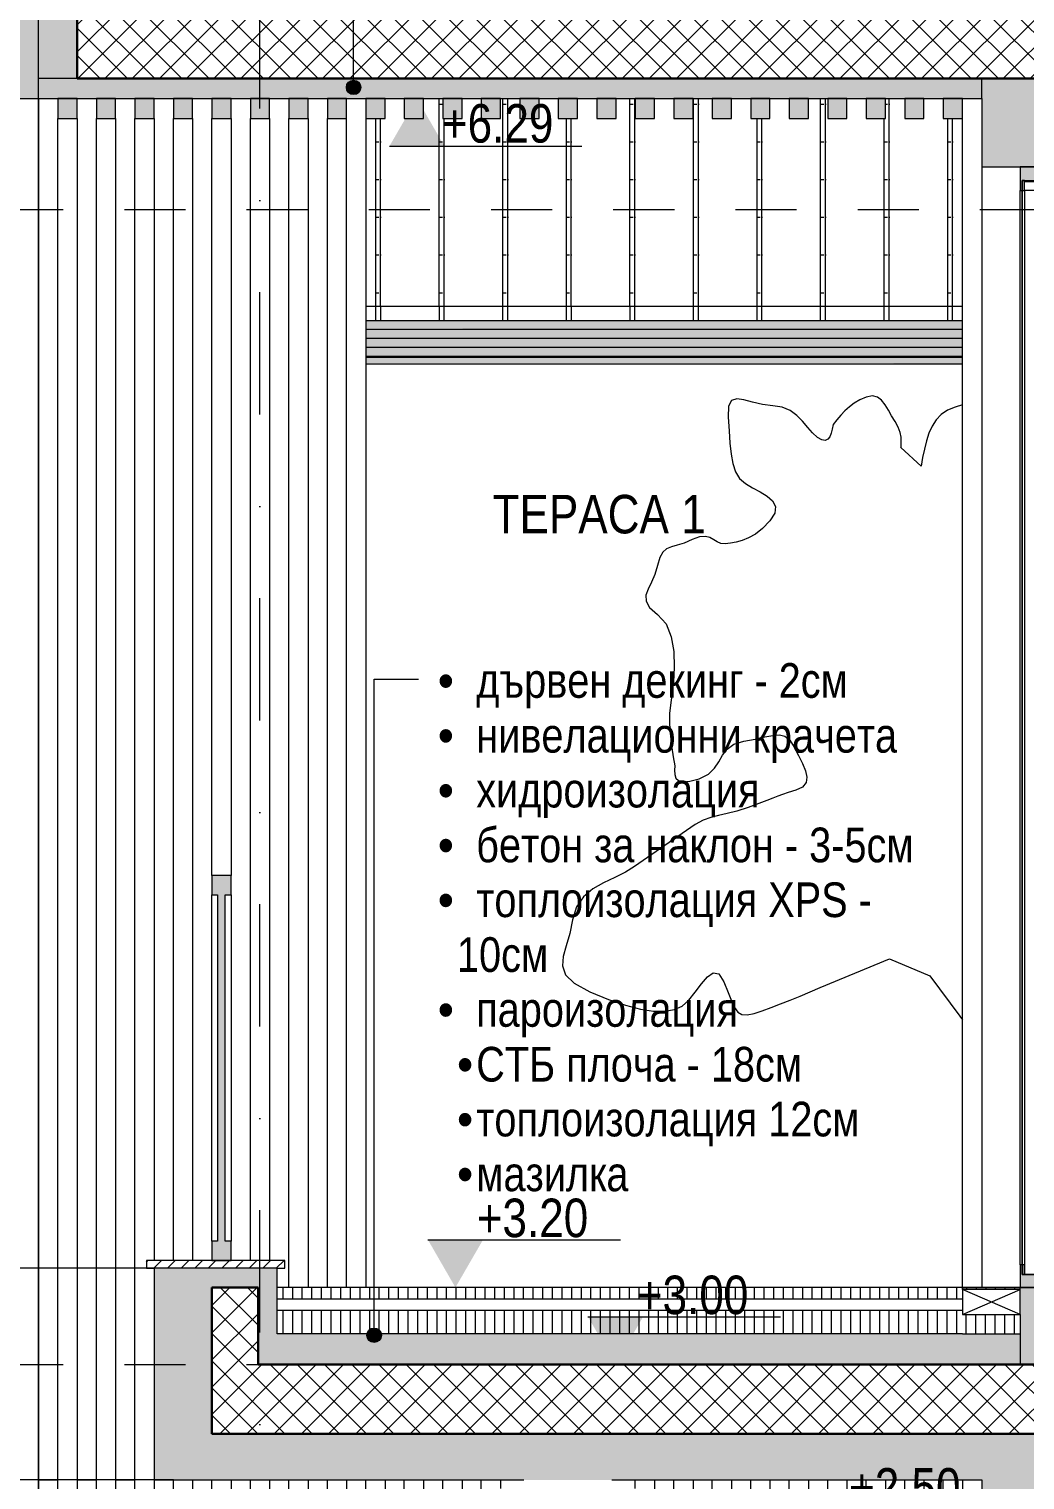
# Model space of a CAD drawing. Header units: centimetres. Extents: x 0 to 25250, y 0 to 2250.
# Drawn here: x 15599.4 to 15858.1, y 564.6 to 941.5 of the extents above; entities that cross this region are included whole.
import ezdxf

# ---------------------------------------------------------------- set-up
doc = ezdxf.new("R2010")
doc.units = ezdxf.units.CM
doc.linetypes.add('22-View-2$0$Dash', pattern=[31.75, 15.875, -15.875])
doc.linetypes.add('22-View-2$0$Dash dot', pattern=[79.375, 31.75, -23.8125, 0, -23.8125])
for name, color, linetype, lineweight in [('A-ANNO-NOTE', 7, 'Continuous', 9), ('A-AREA-IDEN', 7, 'Continuous', 9), ('A-DETL', 7, 'Continuous', 9), ('A-DETL-GENF', 7, 'Continuous', 9), ('A-DETL-MBND', 7, 'Continuous', 9), ('A-FLOR-FNSH', 7, 'Continuous', 9), ('A-FLOR-HRAL', 7, 'Continuous', 9), ('A-FLOR-LEVL', 7, 'Continuous', 9), ('A-FLOR-MCUT', 7, 'Continuous', 9), ('A-FLOR-PATT', 7, 'Continuous', 9), ('A-GLAZ', 7, 'Continuous', 5), ('A-GLAZ-CWMG', 7, 'Continuous', 9), ('A-ROOF', 7, 'Continuous', 9), ('A-ROOF-OTLN', 7, 'Continuous', 9), ('A-ROOF-PATT', 7, 'Continuous', 9), ('A-WALL', 7, 'Continuous', 9), ('A-WALL-FNSH', 7, 'Continuous', 9), ('A-WALL-PATT', 7, 'Continuous', 9), ('G-ANNO-DIMS', 7, 'Continuous', 9), ('G-ANNO-TEXT', 7, 'Continuous', 9), ('L-PLNT', 7, 'Continuous', 15), ('P-PIPE', 7, 'Continuous', 9), ('S-BEAM', 7, 'Continuous', 9), ('S-GRID', 7, 'Continuous', 9)]:
    doc.layers.add(name, color=color, linetype=linetype, lineweight=lineweight)
doc.styles.add('22-View-2$0$Arial Narrow', font='ARIALN.TTF', dxfattribs={"height": 10})
doc.styles.add('22-View-2$0$Arial Narrow_1', font='ARIALN.TTF', dxfattribs={"height": 10})
doc.styles.add('22-View-2$0$Arial Narrow_2', font='ARIALN.TTF', dxfattribs={"height": 9})
pattern_1 = [(270, (15752.868, 614.5684), (2.5, -4e-15), [])]
pattern_2 = [(45, (16095.777, 627.4644), (-3.535534, 3.535534), []), (135, (16095.777, 627.4644), (-3.535534, -3.535534), [])]

# ---------------------------------------------------------------- blocks, each defined once
blk = doc.blocks.new('Railing - Railing-1761984-A-A')
at = {"layer": 'A-FLOR-HRAL', "true_color": 0xc0c0c0}
blk.add_hatch(color=9, dxfattribs=at).paths.add_polyline_path([(225.11, 327), (226.59, 327), (226.59, 332), (225.09, 332), (225.11, 422), (226.59, 422), (226.59, 427), (221.59, 427), (221.59, 422), (223.09, 422), (223.09, 332), (221.59, 332), (221.59, 327)])
at = {"layer": 'A-FLOR-HRAL'}
for p, q in [((226.59, 427), (221.59, 427)), ((221.59, 427), (221.59, 422)), ((226.59, 422), (226.59, 427)), ((221.59, 422), (223.09, 422)), ((223.09, 422), (223.09, 332)), ((225.09, 332), (225.09, 422)), ((225.09, 422), (226.59, 422)), ((223.09, 332), (221.59, 332)), ((221.59, 332), (221.59, 327)), ((226.59, 332), (225.09, 332)), ((226.59, 327), (226.59, 332)), ((221.59, 327), (226.59, 327))]:
    blk.add_line(p, q, dxfattribs=at)
blk = doc.blocks.new('Rectangular Mullion - TEC_LAMEL-2326487-A-A')
at = {"layer": 'A-GLAZ-CWMG', "color": 253, "true_color": 0xaaaaaa}
for p, q in [((176.59, 270), (181.59, 270)), ((176.59, 270), (176.59, 10)), ((181.59, 10), (181.59, 270)), ((181.59, 10), (176.59, 10))]:
    blk.add_line(p, q, dxfattribs=at)
blk = doc.blocks.new('Rectangular Mullion - TEC_LAMEL-V16-A-A')
at = {"layer": 'A-GLAZ-CWMG', "color": 253, "true_color": 0xaaaaaa}
for p, q in [((206.59, 270), (206.59, 10)), ((211.59, 10), (211.59, 270)), ((211.59, 10), (206.59, 10))]:
    blk.add_line(p, q, dxfattribs=at)
blk = doc.blocks.new('Rectangular Mullion - TEC_LAMEL-V17-A-A')
at = {"layer": 'A-GLAZ-CWMG', "color": 253, "true_color": 0xaaaaaa}
for p, q in [((296.59, 270), (296.59, 267.81)), ((296.59, 256.03), (296.59, 10)), ((301.59, 10), (301.59, 256.03)), ((301.59, 10), (296.59, 10))]:
    blk.add_line(p, q, dxfattribs=at)
blk = doc.blocks.new('Rectangular Mullion - TEC_LAMEL-V19-A-A')
at = {"layer": 'A-GLAZ-CWMG', "color": 253, "true_color": 0xaaaaaa}
for p, q in [((331.59, 267.81), (331.59, 270)), ((326.59, 256.03), (326.59, 10)), ((331.59, 10), (331.59, 256.03)), ((331.59, 10), (326.59, 10))]:
    blk.add_line(p, q, dxfattribs=at)
blk = doc.blocks.new('Rectangular Mullion - TEC_LAMEL-2370425-A-A')
at = {"layer": 'A-GLAZ-CWMG', "color": 253, "true_color": 0xaaaaaa}
for p, q in [((176.59, 628.84), (176.59, 270)), ((181.59, 270), (181.59, 623.65)), ((181.59, 270), (176.59, 270))]:
    blk.add_line(p, q, dxfattribs=at)
blk = doc.blocks.new('Rectangular Mullion - TEC_LAMEL-V20-A-A')
at = {"layer": 'A-GLAZ-CWMG', "color": 253, "true_color": 0xaaaaaa}
for p, q in [((186.59, 623.65), (186.59, 270)), ((191.59, 270), (191.59, 623.65)), ((191.59, 270), (186.59, 270))]:
    blk.add_line(p, q, dxfattribs=at)
blk = doc.blocks.new('Rectangular Mullion - TEC_LAMEL-V21-A-A')
at = {"layer": 'A-GLAZ-CWMG', "color": 253, "true_color": 0xaaaaaa}
for p, q in [((206.59, 623.65), (206.59, 327)), ((211.59, 327), (211.59, 623.65))]:
    blk.add_line(p, q, dxfattribs=at)
blk = doc.blocks.new('Rectangular Mullion - TEC_LAMEL-V22-A-A')
at = {"layer": 'A-GLAZ-CWMG', "color": 253, "true_color": 0xaaaaaa}
for p, q in [((216.59, 623.65), (216.59, 327)), ((221.59, 427), (221.59, 623.65)), ((221.59, 332), (221.59, 422))]:
    blk.add_line(p, q, dxfattribs=at)
blk = doc.blocks.new('Rectangular Mullion - TEC_LAMEL-V23-A-A')
at = {"layer": 'A-GLAZ-CWMG', "color": 253, "true_color": 0xaaaaaa}
for p, q in [((226.59, 623.65), (226.59, 427)), ((231.59, 327), (231.59, 623.65)), ((226.59, 422), (226.59, 332))]:
    blk.add_line(p, q, dxfattribs=at)
blk = doc.blocks.new('Rectangular Mullion - TEC_LAMEL-V24-A-A')
at = {"layer": 'A-GLAZ-CWMG', "color": 253, "true_color": 0xaaaaaa}
for p, q in [((236.59, 623.65), (236.59, 327)), ((241.59, 320), (241.59, 623.65))]:
    blk.add_line(p, q, dxfattribs=at)
blk = doc.blocks.new('Planting_RPC_Tree_Deciduous - Blue_Berry_Elder-4_5_Meters-1824323-A-A')
at = {"layer": 'L-PLNT', "color": 253, "true_color": 0xaaaaaa}
for p, q in [((356.57, 550.42), (355.78, 548.93)), ((357.95, 550.85), (356.57, 550.42)), ((359.83, 550.58), (357.95, 550.85)), ((362.09, 549.96), (359.83, 550.58)), ((389.96, 550.58), (388.5, 549.72)), ((391.62, 551.3), (389.96, 550.58)), ((393.21, 551.59), (391.62, 551.3)), ((394.51, 551.28), (393.21, 551.59)), ((395.58, 550.48), (394.51, 551.28)), ((396.51, 549.32), (395.58, 550.48)), ((355.78, 548.93), (355.71, 546.06)), ((364.62, 549.34), (362.09, 549.96)), ((367.3, 549.05), (364.62, 549.34)), ((369.79, 548.71), (367.3, 549.05)), ((371.86, 547.81), (369.79, 548.71)), ((373.59, 546.52), (371.86, 547.81)), ((375.08, 545), (373.59, 546.52)), ((384.98, 546.56), (383.98, 545.39)), ((386.05, 547.69), (384.98, 546.56)), ((387.21, 548.75), (386.05, 547.69)), ((388.5, 549.72), (387.21, 548.75)), ((397.35, 547.93), (396.51, 549.32)), ((398.19, 546.43), (397.35, 547.93)), ((411.07, 546.81), (409.77, 545.39)), ((412.71, 547.9), (411.07, 546.81)), ((414.68, 548.71), (412.71, 547.9)), ((416.59, 549.27), (414.68, 548.71)), ((355.71, 546.06), (355.97, 542.53)), ((376.4, 543.43), (375.08, 545)), ((377.65, 541.98), (376.4, 543.43)), ((382.77, 543), (382.48, 541.9)), ((383.01, 544.19), (382.77, 543)), ((383.98, 545.39), (383.01, 544.19)), ((399.1, 544.94), (398.19, 546.43)), ((399.89, 543.5), (399.1, 544.94)), ((400.38, 542.13), (399.89, 543.5)), ((408.72, 543.74), (407.89, 541.9)), ((409.77, 545.39), (408.72, 543.74)), ((355.97, 542.53), (356.2, 539.34)), ((356.2, 539.34), (356.49, 536.5)), ((378.9, 540.82), (377.65, 541.98)), ((380.04, 540.15), (378.9, 540.82)), ((380.93, 540.02), (380.04, 540.15)), ((381.6, 540.32), (380.93, 540.02)), ((382.1, 540.98), (381.6, 540.32)), ((382.48, 541.9), (382.1, 540.98)), ((400.63, 540.87), (400.38, 542.13)), ((400.71, 539.79), (400.63, 540.87)), ((400.69, 538.95), (400.71, 539.79)), ((407.23, 539.9), (406.69, 537.78)), ((407.89, 541.9), (407.23, 539.9)), ((356.49, 536.5), (356.94, 534.01)), ((400.6, 538.2), (400.63, 538.4)), ((405.83, 533.34), (400.6, 538.2)), ((400.63, 538.4), (400.69, 538.95)), ((406.24, 535.58), (405.83, 533.34)), ((406.69, 537.78), (406.24, 535.58)), ((356.94, 534.01), (357.64, 531.9)), ((357.64, 531.9), (358.69, 530.18)), ((358.69, 530.18), (360.19, 528.85)), ((360.19, 528.85), (362.08, 527.76)), ((362.08, 527.76), (364.04, 526.69)), ((364.04, 526.69), (365.84, 525.57)), ((365.84, 525.57), (367.23, 524.33)), ((367.23, 524.33), (367.98, 522.89)), ((367.83, 521.18), (366.55, 519.13)), ((367.98, 522.89), (367.83, 521.18)), ((364.66, 517.16), (362.82, 515.71)), ((366.55, 519.13), (364.66, 517.16)), ((342.48, 512.83), (340.97, 512.4)), ((344.27, 513.38), (342.48, 512.83)), ((346.35, 514.26), (344.27, 513.38)), ((348.32, 515.01), (346.35, 514.26)), ((349.83, 515.12), (348.32, 515.01)), ((351, 514.8), (349.83, 515.12)), ((351.96, 514.25), (351, 514.8)), ((352.86, 513.66), (351.96, 514.25)), ((353.81, 513.22), (352.86, 513.66)), ((354.96, 513.14), (353.81, 513.22)), ((356.31, 513.31), (354.96, 513.14)), ((357.78, 513.57), (356.31, 513.31)), ((359.36, 514), (357.78, 513.57)), ((361.05, 514.69), (359.36, 514)), ((362.82, 515.71), (361.05, 514.69)), ((337.95, 509.65), (337.38, 507.53)), ((338.73, 511.02), (337.95, 509.65)), ((339.73, 511.87), (338.73, 511.02)), ((340.97, 512.4), (339.73, 511.87)), ((336.69, 505.18), (335.77, 503.18)), ((337.38, 507.53), (336.69, 505.18)), ((334.9, 501.42), (334.35, 499.82)), ((335.77, 503.18), (334.9, 501.42)), ((334.35, 499.82), (334.4, 498.25)), ((334.4, 498.25), (335.31, 496.61)), ((335.31, 496.61), (337.38, 494.81)), ((337.38, 494.81), (339.6, 492.35)), ((339.6, 492.35), (340.96, 489.03)), ((340.96, 489.03), (341.61, 485.18)), ((341.61, 485.18), (341.73, 481.15)), ((341.73, 481.15), (341.51, 477.26)), ((341.51, 477.26), (341.13, 473.84)), ((340.74, 471.24), (340.52, 469.13)), ((341.13, 473.84), (340.74, 471.24)), ((340.52, 469.13), (340.47, 466.95)), ((340.47, 466.95), (340.58, 464.73)), ((340.58, 464.73), (340.79, 462.46)), ((340.79, 462.46), (341.1, 460.17)), ((341.1, 460.17), (341.47, 457.85)), ((354.24, 458.3), (355.43, 459.87)), ((355.43, 459.87), (357.18, 461.12)), ((357.18, 461.12), (359.82, 461.89)), ((359.82, 461.89), (362.76, 462.44)), ((362.76, 462.44), (365.23, 463)), ((365.23, 463), (367.29, 463.42)), ((367.29, 463.42), (369.02, 463.54)), ((369.02, 463.54), (370.48, 463.18)), ((370.48, 463.18), (371.76, 462.19)), ((371.76, 462.19), (372.91, 460.39)), ((372.91, 460.39), (374.03, 458.2)), ((341.47, 457.85), (341.86, 455.53)), ((352.16, 454.88), (353.26, 456.58)), ((353.26, 456.58), (354.24, 458.3)), ((374.03, 458.2), (375.05, 456.14)), ((375.05, 456.14), (375.81, 454.25)), ((341.86, 455.53), (341.8, 454.34)), ((341.8, 454.34), (341.87, 453.24)), ((341.87, 453.24), (342.17, 452.32)), ((342.17, 452.32), (342.84, 451.66)), ((348.22, 452.17), (350.59, 453.35)), ((350.59, 453.35), (352.16, 454.88)), ((375.81, 454.25), (376.16, 452.57)), ((376.16, 452.57), (375.96, 451.14)), ((342.84, 451.66), (343.99, 451.36)), ((343.99, 451.36), (345.74, 451.5)), ((345.74, 451.5), (348.22, 452.17)), ((371.35, 448.59), (369.86, 448.09)), ((373.29, 449.17), (371.35, 448.59)), ((375.05, 449.99), (373.29, 449.17)), ((375.96, 451.14), (375.05, 449.99)), ((363.71, 445.68), (360.94, 444.68)), ((365.75, 446.46), (363.71, 445.68)), ((367.29, 447.08), (365.75, 446.46)), ((368.59, 447.6), (367.29, 447.08)), ((369.86, 448.09), (368.59, 447.6)), ((349.19, 441.39), (347.12, 440.31)), ((351.19, 442.11), (349.19, 441.39)), ((353.24, 442.64), (351.19, 442.11)), ((355.46, 443.14), (353.24, 442.64)), ((357.99, 443.76), (355.46, 443.14)), ((360.94, 444.68), (357.99, 443.76)), ((344.86, 438.7), (331.39, 429.35)), ((347.12, 440.31), (344.86, 438.7)), ((326.27, 426.54), (323.37, 425.15)), ((329.03, 427.87), (326.27, 426.54)), ((331.39, 429.35), (329.03, 427.87)), ((320.58, 423.54), (318.13, 421.52)), ((323.37, 425.15), (320.58, 423.54)), ((316.29, 418.9), (315.31, 415.51)), ((318.13, 421.52), (316.29, 418.9)), ((315.31, 415.51), (314.57, 411.92)), ((314.57, 411.92), (313.61, 408.79)), ((313.61, 408.79), (312.83, 406.02)), ((312.83, 406.02), (312.65, 403.53)), ((312.65, 403.53), (313.47, 401.23)), ((379.65, 397.92), (397.6, 405.41)), ((397.6, 405.41), (408.08, 400.92)), ((313.47, 401.23), (315.72, 399.02)), ((348.79, 398.9), (350.35, 400.73)), ((350.35, 400.73), (351.84, 401.73)), ((351.84, 401.73), (353.26, 401.44)), ((353.26, 401.44), (354.58, 399.42)), ((408.08, 400.92), (415.93, 390.44)), ((315.72, 399.02), (319.79, 396.8)), ((319.79, 396.8), (324.67, 394.81)), ((345.47, 394.61), (347.16, 396.71)), ((347.16, 396.71), (348.79, 398.9)), ((354.58, 399.42), (355.71, 396.65)), ((355.71, 396.65), (356.6, 394.42)), ((374.39, 395.71), (377.01, 396.8)), ((377.01, 396.8), (379.65, 397.92)), ((324.67, 394.81), (329.06, 393.31)), ((329.06, 393.31), (332.95, 392.31)), ((332.95, 392.31), (336.35, 391.78)), ((339.28, 391.74), (341.74, 392.17)), ((341.74, 392.17), (343.74, 393.06)), ((343.74, 393.06), (345.47, 394.61)), ((356.6, 394.42), (357.4, 392.73)), ((357.4, 392.73), (358.25, 391.56)), ((364.6, 391.9), (366.9, 392.72)), ((366.9, 392.72), (369.31, 393.64)), ((369.31, 393.64), (371.81, 394.65)), ((371.81, 394.65), (374.39, 395.71)), ((336.35, 391.78), (339.28, 391.74)), ((358.25, 391.56), (359.28, 390.92)), ((359.28, 390.92), (360.63, 390.8)), ((360.63, 390.8), (362.44, 391.19)), ((362.44, 391.19), (364.6, 391.9)), ((415.93, 390.44), (416.59, 389.49))]:
    blk.add_line(p, q, dxfattribs=at)
blk = doc.blocks.new('Rectangular Mullion - TEC_LAMEL-V27-A-A')
at = {"layer": 'A-GLAZ-CWMG', "color": 253, "true_color": 0xaaaaaa}
for p, q in [((246.59, 623.65), (246.59, 320)), ((251.59, 320), (251.59, 623.65))]:
    blk.add_line(p, q, dxfattribs=at)
blk = doc.blocks.new('Rectangular Mullion - TEC_LAMEL-1938092-A-A')
at = {"layer": 'A-GLAZ-CWMG', "true_color": 0xe9e5e0}
blk.add_hatch(color=254, dxfattribs=at).paths.add_polyline_path([(186.59, 623.65), (186.59, 628.84), (181.59, 628.84), (181.59, 623.65)])
at = {"layer": 'A-GLAZ-CWMG', "color": 253, "lineweight": 15, "true_color": 0xaaaaaa}
for p, q in [((186.59, 628.84), (181.59, 628.84)), ((181.59, 628.84), (181.59, 623.65)), ((186.59, 623.65), (186.59, 628.84)), ((181.59, 623.65), (186.59, 623.65))]:
    blk.add_line(p, q, dxfattribs=at)
at = {"layer": 'A-GLAZ-CWMG', "color": 253, "true_color": 0xaaaaaa}
for p, q in [((181.59, 628.84), (181.59, 628.84)), ((186.59, 628.84), (186.59, 628.84))]:
    blk.add_line(p, q, dxfattribs=at)
blk = doc.blocks.new('Rectangular Mullion - TEC_LAMEL-1938093-A-A')
at = {"layer": 'A-GLAZ-CWMG', "true_color": 0xe9e5e0}
blk.add_hatch(color=254, dxfattribs=at).paths.add_polyline_path([(261.59, 623.65), (266.59, 623.65), (266.59, 628.84), (261.59, 628.84)])
at = {"layer": 'A-GLAZ-CWMG', "color": 253, "lineweight": 15, "true_color": 0xaaaaaa}
for p, q in [((266.59, 628.84), (261.59, 628.84)), ((261.59, 628.84), (261.59, 623.65)), ((266.59, 623.65), (266.59, 628.84)), ((261.59, 623.65), (266.59, 623.65))]:
    blk.add_line(p, q, dxfattribs=at)
at = {"layer": 'A-GLAZ-CWMG', "color": 253, "true_color": 0xaaaaaa}
for p, q in [((261.59, 628.84), (261.59, 628.84)), ((266.59, 628.84), (266.59, 628.84))]:
    blk.add_line(p, q, dxfattribs=at)
blk = doc.blocks.new('TRIPLE - OK_F_OF - T - 15_50-2493722-A-A')
at = {"layer": 'A-GLAZ', "true_color": 0xc0c0c0}
h = blk.add_hatch(color=9, dxfattribs=at)
h.paths.add_polyline_path([(431.59, 320), (439.09, 320), (439.09, 323.4), (432.14, 323.4), (432.14, 325.9), (431.59, 325.9), (431.59, 321.94)])
h.paths.add_polyline_path([(431.59, 604.97), (432.14, 604.97), (432.14, 607.57), (439.09, 607.57), (439.09, 611.1), (431.59, 611.1), (431.59, 606.38)])
h = blk.add_hatch(color=9, dxfattribs=at)
h.paths.add_polyline_path([(432.69, 323.4), (432.69, 325.9), (432.14, 325.9), (432.14, 323.4)])
h.paths.add_polyline_path([(435.49, 323.4), (439.09, 323.4), (439.09, 325.6), (435.49, 325.6)])
h.paths.add_polyline_path([(432.14, 604.97), (432.69, 604.97), (432.69, 607.57), (432.14, 607.57), (432.14, 606.38)])
h.paths.add_polyline_path([(439.09, 605.28), (439.09, 607.57), (435.49, 607.57), (435.49, 605.28), (435.58, 605.28)])
at = {"layer": 'A-GLAZ'}
for p, q in [((439.09, 611.1), (431.59, 611.1)), ((431.59, 611.1), (431.59, 604.97)), ((439.09, 607.57), (439.09, 611.1)), ((440.09, 611), (439.09, 611)), ((440.09, 611.1), (440.09, 611)), ((440.09, 322.9), (440.09, 611)), ((432.14, 607.57), (432.14, 604.97)), ((432.69, 607.57), (432.14, 607.57)), ((432.14, 604.97), (432.14, 607.57)), ((432.14, 607.57), (439.09, 607.57)), ((432.69, 604.97), (432.69, 607.57)), ((432.69, 607.3), (435.49, 607.3)), ((435.49, 607.57), (435.49, 605.28)), ((439.09, 607.57), (435.49, 607.57)), ((439.09, 605.28), (439.09, 607.57)), ((431.59, 604.97), (432.14, 604.97)), ((431.59, 325.9), (431.59, 604.97)), ((432.14, 604.97), (432.69, 604.97)), ((432.14, 325.9), (432.14, 604.97)), ((432.14, 604.97), (432.14, 325.9)), ((432.69, 604.97), (432.69, 323.4)), ((435.49, 604.97), (432.69, 604.97)), ((435.49, 605.28), (435.49, 604.97)), ((435.49, 605.28), (439.09, 605.28)), ((435.49, 323.4), (435.49, 604.97)), ((439.09, 605.28), (439.09, 325.6)), ((444.44, 431.2), (440.09, 431.2)), ((445.69, 431.2), (444.44, 431.2)), ((444.44, 417.83), (444.44, 430)), ((445.69, 431.2), (445.69, 430)), ((445.69, 430), (445.69, 417.83)), ((440.09, 428.8), (444.44, 428.8)), ((444.44, 417.04), (445.69, 417.04)), ((432.14, 325.9), (431.59, 325.9)), ((431.59, 325.9), (431.59, 320)), ((432.14, 325.9), (432.14, 323.4)), ((432.69, 325.9), (432.14, 325.9)), ((432.14, 323.4), (432.14, 325.9)), ((432.69, 323.4), (432.69, 325.9)), ((435.49, 325.6), (435.49, 323.4)), ((439.09, 325.6), (435.49, 325.6)), ((439.09, 323.4), (439.09, 325.6)), ((432.14, 323.4), (432.69, 323.4)), ((439.09, 323.4), (432.14, 323.4)), ((432.69, 323.4), (435.49, 323.4)), ((435.49, 323.4), (439.09, 323.4)), ((439.09, 320), (439.09, 323.4)), ((439.09, 322.9), (440.09, 322.9)), ((431.59, 320), (439.09, 320))]:
    blk.add_line(p, q, dxfattribs=at)
at = {"layer": 'A-GLAZ', "flags": 128}
for points in [[(444.44, 417.04), (444.44, 417.06), (444.44, 417.1), (444.44, 417.18), (444.44, 417.27), (444.44, 417.39), (444.44, 417.53), (444.44, 417.68), (444.44, 417.83)], [(445.69, 417.83), (445.69, 417.68), (445.69, 417.53), (445.69, 417.39), (445.69, 417.27), (445.69, 417.18), (445.69, 417.1), (445.69, 417.06), (445.69, 417.04)]]:
    blk.add_lwpolyline(points, dxfattribs=at)
blk = doc.blocks.new('Rectangular Mullion - TEC_LAMEL-V28-A-A')
at = {"layer": 'A-GLAZ-CWMG', "color": 253, "true_color": 0xaaaaaa}
for p, q in [((416.59, 270), (416.59, 10)), ((421.59, 10), (421.59, 250)), ((421.59, 10), (416.59, 10))]:
    blk.add_line(p, q, dxfattribs=at)
blk = doc.blocks.new('Rectangular Mullion - TEC_LAMEL-2370929-A-A')
at = {"layer": 'A-GLAZ-CWMG', "color": 253, "true_color": 0xaaaaaa}
for p, q in [((256.59, 320), (256.59, 623.65)), ((261.59, 623.65), (261.59, 320))]:
    blk.add_line(p, q, dxfattribs=at)
blk = doc.blocks.new('Rectangular Mullion - TEC_LAMEL-2378710-A-A')
at = {"layer": 'A-GLAZ-CWMG', "color": 253, "true_color": 0xaaaaaa}
for p, q in [((416.59, 320), (416.59, 623.65)), ((421.59, 611.1), (421.59, 320))]:
    blk.add_line(p, q, dxfattribs=at)
blk = doc.blocks.new('Entwässerungsrinne Fahrweg - 330-V34-A-A')
at = {"layer": 'P-PIPE'}
h = blk.add_hatch(dxfattribs=at)
h.set_pattern_fill('FP2_32', color=256, style=0, pattern_type=2)
h.set_pattern_definition([(90, (670.496, 332.896), (-2.5, 2e-16), [])])
h.paths.add_polyline_path([(416.59, 319.5), (431.59, 319.5), (431.59, 320), (416.59, 320)])
for p, q in [((416.59, 320), (431.59, 320)), ((416.59, 319.5), (416.59, 320)), ((431.59, 320), (416.59, 320)), ((416.59, 320), (416.59, 313)), ((431.59, 319.5), (416.59, 319.5)), ((431.59, 319.5), (431.59, 320)), ((431.59, 313), (431.59, 320)), ((416.59, 313), (431.59, 313))]:
    blk.add_line(p, q, dxfattribs=at)
blk = doc.blocks.new('Spot Elevations - ELEVATION_PROJECT-V36-A-A')
at = {"layer": 'A-ANNO-NOTE'}
blk.add_hatch(color=256, dxfattribs=at).paths.add_polyline_path([(267.71, 616.44), (282.02, 616.44), (274.87, 628.84)])
blk.add_line((267.71, 616.44), (317.71, 616.44), dxfattribs=at)
blk = doc.blocks.new('Spot Elevations - ELEVATION_PROJECT-150941-A-A')
at = {"layer": 'A-ANNO-NOTE'}
blk.add_hatch(color=256, dxfattribs=at).paths.add_polyline_path([(198.6, 685.85), (212.91, 685.85), (205.75, 673.46)])
blk.add_line((198.6, 685.85), (248.6, 685.85), dxfattribs=at)

msp = doc.modelspace()

# ---------------------------------------------------------------- hatches: boundary and pattern name
at = {"layer": 'A-DETL-GENF', "true_color": 0xffff80}
msp.add_hatch(color=51, dxfattribs=at).paths.add_polyline_path([(15658.87, 614.57), (15663.87, 614.57), (15663.87, 619.57), (15631.87, 619.57), (15631.87, 614.57), (15656.58, 614.57)])
at = {"layer": 'A-FLOR-PATT', "true_color": 0x787878}
h = msp.add_hatch(dxfattribs=at)
h.set_pattern_fill('FP2_21', color=8, angle=-90, style=0, pattern_type=2)
h.set_pattern_definition(pattern_1)
h.paths.add_polyline_path([(15792.76, 611.57), (15841.87, 611.57), (15841.87, 614.57), (15663.87, 614.57), (15663.87, 611.57), (15743.24, 611.57)])
at = {"layer": 'A-FLOR-PATT', "true_color": 0xc0c0c0}
h = msp.add_hatch(dxfattribs=at)
h.set_pattern_fill('FP2_21', color=9, angle=-90, style=0, pattern_type=2)
h.set_pattern_definition(pattern_1)
h.paths.add_polyline_path([(15663.87, 602.57), (15856.87, 602.57), (15856.87, 607.57), (15841.87, 607.57), (15841.87, 608.57), (15663.87, 608.57)])
at = {"layer": 'A-FLOR-PATT', "true_color": 0xffff80}
for points in [[(15817.53, 594.57), (15856.87, 594.57), (15856.87, 602.57), (15663.87, 602.57), (15663.87, 594.57), (15805.14, 594.57)], [(15646.87, 564.57), (15861.87, 564.57), (15861.87, 576.57), (15646.87, 576.57)]]:
    msp.add_hatch(color=51, dxfattribs=at).paths.add_polyline_path(points)
at = {"layer": 'A-FLOR-PATT'}
h = msp.add_hatch(dxfattribs=at)
h.set_pattern_fill('FP2_26', color=256, style=0, pattern_type=2)
h.set_pattern_definition(pattern_2)
h.paths.add_polyline_path([(15646.87, 576.57), (16631.87, 576.57), (16631.87, 594.57), (15646.87, 594.57), (15646.87, 594.05)])
at = {"layer": 'A-ROOF-PATT', "true_color": 0x8b8b8b}
h = msp.add_hatch(dxfattribs=at)
h.set_pattern_fill('FP2_27', color=252, style=0, pattern_type=2)
h.set_pattern_definition([(0, (15441.791, 598.707), (16.51, 9.795), [0.8382, -15.672]), (90, (15425.281, 598.707), (-16.51, 9.795), [9.795, 0]), (90, (15426.551, 598.707), (-16.51, 9.795), [9.795, 0])])
h.paths.add_polyline_path([(15485.25, 869.48), (15596.87, 869.48), (15596.87, 1027.65), (15571.04, 1027.65), (15486.08, 871.01)])
h.paths.add_polyline_path([(15823.72, 869.48), (15841.87, 869.48), (15841.87, 918.22), (15836.87, 918.22), (15836.87, 923.41), (15831.87, 923.41), (15831.87, 918.22), (15826.87, 918.22), (15826.87, 923.41), (15821.87, 923.41), (15821.87, 918.22), (15816.87, 918.22), (15816.87, 923.41), (15811.87, 923.41), (15811.87, 918.22), (15806.87, 918.22), (15806.87, 923.41), (15801.87, 923.41), (15801.87, 918.22), (15796.87, 918.22), (15796.87, 923.41), (15791.87, 923.41), (15791.87, 918.22), (15786.87, 918.22), (15786.87, 923.41), (15781.87, 923.41), (15781.87, 918.22), (15776.87, 918.22), (15776.87, 923.41), (15771.87, 923.41), (15771.87, 918.22), (15766.87, 918.22), (15766.87, 923.41), (15761.87, 923.41), (15761.87, 918.22), (15756.87, 918.22), (15756.87, 923.41), (15751.87, 923.41), (15751.87, 918.22), (15746.87, 918.22), (15746.87, 923.41), (15741.87, 923.41), (15741.87, 918.22), (15736.87, 918.22), (15736.87, 923.41), (15731.87, 923.41), (15731.87, 918.22), (15726.87, 918.22), (15726.87, 923.41), (15721.87, 923.41), (15721.87, 918.22), (15716.87, 918.22), (15716.87, 923.41), (15711.87, 923.41), (15711.87, 918.22), (15706.87, 918.22), (15706.87, 923.41), (15701.87, 923.41), (15701.87, 918.22), (15696.87, 918.22), (15696.87, 923.41), (15691.87, 923.41), (15691.87, 918.22), (15686.87, 918.22), (15686.87, 869.48), (15817.53, 869.48)])
at = {"layer": 'A-ROOF-PATT', "true_color": 0xffff80}
for points in [[(15601.87, 928.59), (15611.87, 928.59), (15611.87, 947.27), (15601.87, 947.27), (15601.87, 938.38)], [(15601.87, 923.41), (15846.87, 923.41), (15846.87, 928.59), (15601.87, 928.59), (15601.87, 923.41)]]:
    msp.add_hatch(color=51, dxfattribs=at).paths.add_polyline_path(points)
at = {"layer": 'A-ROOF-PATT'}
h = msp.add_hatch(dxfattribs=at)
h.set_pattern_fill('FP2_26', color=256, style=0, pattern_type=2)
h.set_pattern_definition(pattern_2)
h.paths.add_polyline_path([(16040.37, 928.59), (16666.87, 928.59), (16666.87, 947.27), (15611.87, 947.27), (15611.87, 928.59), (16015.61, 928.59)])
at = {"layer": 'A-ROOF-PATT', "true_color": 0x8b8b8b}
h = msp.add_hatch(dxfattribs=at)
h.set_pattern_fill('FP2_28', color=252, style=0, pattern_type=2)
h.set_pattern_definition([(0, (15441.79, 894.568), (16.51, 30.709), [0.8382, -15.672]), (90, (15425.281, 894.568), (-16.51, 30.709), [30.709, 0]), (90, (15426.551, 894.568), (-16.51, 30.709), [30.709, 0])])
h.paths.add_polyline_path([(15485.25, 865.67), (15596.87, 865.67), (15596.87, 869.48), (15485.25, 869.48), (15485.25, 867.27)])
h.paths.add_polyline_path([(15841.87, 865.67), (15841.87, 869.48), (15686.87, 869.48), (15686.87, 865.67), (15836.1, 865.67)])
at = {"layer": 'A-ROOF-PATT', "lineweight": 5, "true_color": 0xc0c0c0}
h = msp.add_hatch(color=9, dxfattribs=at)
h.paths.add_polyline_path([(15485.25, 865.41), (15596.87, 865.42), (15596.87, 865.67), (15485.25, 865.63), (15485.25, 865.47)])
h.paths.add_polyline_path([(15841.87, 865.41), (15841.87, 865.67), (15686.87, 865.62), (15686.87, 865.41), (15836.1, 865.41)])
h = msp.add_hatch(color=9, dxfattribs=at)
h.paths.add_polyline_path([(15841.87, 863.72), (15841.87, 865.41), (15686.87, 865.41), (15686.87, 863.72), (15836.1, 863.72)])
h.paths.add_polyline_path([(15485.25, 863.72), (15596.87, 863.72), (15596.87, 865.41), (15485.25, 865.41)])
h = msp.add_hatch(color=9, dxfattribs=at)
h.paths.add_polyline_path([(15485.25, 863.52), (15596.87, 863.57), (15596.87, 863.72), (15485.25, 863.67), (15485.25, 863.52)])
h.paths.add_polyline_path([(15706.1, 863.52), (15841.87, 863.56), (15841.87, 863.72), (15686.87, 863.67), (15686.87, 863.52), (15699.91, 863.52)])
h = msp.add_hatch(color=9, dxfattribs=at)
h.paths.add_polyline_path([(15485.25, 861.18), (15596.87, 861.18), (15596.87, 863.52), (15485.25, 863.52), (15485.25, 861.84)])
h.paths.add_polyline_path([(15686.87, 861.18), (15841.87, 861.18), (15841.87, 863.52), (15686.87, 863.52), (15686.87, 861.43)])
h = msp.add_hatch(color=9, dxfattribs=at)
h.paths.add_polyline_path([(15485.25, 858.85), (15596.87, 858.85), (15596.87, 861.18), (15485.25, 861.18), (15485.25, 859.78)])
h.paths.add_polyline_path([(15841.87, 858.85), (15841.87, 861.18), (15686.87, 861.18), (15686.87, 858.85), (15836.1, 858.85)])
h = msp.add_hatch(color=9, dxfattribs=at)
h.paths.add_polyline_path([(15686.87, 856.5), (15841.87, 856.5), (15841.87, 858.85), (15686.87, 858.85), (15686.87, 856.63)])
h.paths.add_polyline_path([(15485.25, 856.5), (15596.87, 856.5), (15596.87, 858.85), (15485.25, 858.85), (15485.25, 856.71)])
h = msp.add_hatch(color=9, dxfattribs=at)
h.paths.add_polyline_path([(15485.25, 856.24), (15596.87, 856.24), (15596.87, 856.5), (15485.25, 856.48), (15485.25, 856.32)])
h.paths.add_polyline_path([(15686.87, 856.24), (15841.87, 856.26), (15841.87, 856.5), (15686.87, 856.46), (15686.87, 856.29)])
h = msp.add_hatch(color=9, dxfattribs=at)
h.paths.add_polyline_path([(15693.72, 854.68), (15841.87, 854.68), (15841.87, 856.24), (15686.87, 856.24), (15686.87, 854.68), (15687.53, 854.68)])
h.paths.add_polyline_path([(15495.64, 854.68), (15596.87, 854.68), (15596.87, 856.24), (15485.25, 856.24), (15485.25, 854.68)])
h = msp.add_hatch(color=9, dxfattribs=at)
h.paths.add_polyline_path([(15768, 854.48), (15841.87, 854.51), (15841.87, 854.68), (15686.87, 854.62), (15686.87, 854.48), (15755.62, 854.48)])
h.paths.add_polyline_path([(15596.87, 854.48), (15596.87, 854.68), (15485.25, 854.62), (15485.25, 854.48), (15594.68, 854.48)])
at = {"layer": 'A-WALL-PATT', "true_color": 0xc0c0c0}
msp.add_hatch(color=9, dxfattribs=at).paths.add_polyline_path([(15601.87, 923.41), (15601.87, 962.84), (15596.87, 962.84), (15596.87, 923.41)])
at = {"layer": 'A-WALL-PATT', "lineweight": 5, "true_color": 0xffff80}
h = msp.add_hatch(color=51, dxfattribs=at)
h.paths.add_polyline_path([(15856.87, 594.57), (15861.87, 594.57), (15861.87, 614.57), (15856.87, 614.57), (15856.87, 601.54)])
h.paths.add_polyline_path([(15846.87, 905.66), (15861.87, 905.66), (15861.87, 928.59), (15846.87, 928.59), (15846.87, 908.44)])
at = {"layer": 'A-WALL-PATT', "true_color": 0x787878}
h = msp.add_hatch(dxfattribs=at)
h.set_pattern_fill('FP2_30', color=8, style=0, pattern_type=2)
h.set_pattern_definition([(45, (16095.777, 627.4644), (-1.767767, 1.767767), [])])
h.paths.add_polyline_path([(15629.87, 619.57), (15665.87, 619.57), (15665.87, 621.57), (15629.87, 621.57)])
at = {"layer": 'A-WALL-PATT', "lineweight": 5, "true_color": 0xffff80}
msp.add_hatch(color=51, dxfattribs=at).paths.add_polyline_path([(15638.01, 564.57), (15646.87, 564.57), (15646.87, 614.57), (15631.87, 614.57), (15631.87, 564.57)])
at = {"layer": 'A-WALL-PATT', "true_color": 0xffff80}
msp.add_hatch(color=51, dxfattribs=at).paths.add_polyline_path([(15663.87, 594.57), (15663.87, 614.57), (15658.87, 614.57), (15658.87, 594.57)])
h = msp.add_hatch(color=51, dxfattribs=at)
h.paths.add_polyline_path([(15856.87, 284.57), (15861.87, 284.57), (15861.87, 302.57), (15856.87, 302.57), (15856.87, 292.57)])
h.paths.add_polyline_path([(15854.67, 544.57), (15861.87, 544.57), (15861.87, 564.57), (15846.87, 564.57), (15846.87, 544.57)])
at = {"layer": 'G-ANNO-TEXT'}
h = msp.add_hatch(color=256, dxfattribs=at)
edge = h.paths.add_edge_path()
edge.add_arc((15683.69, 926.32), 1.88, 0, 360)
h = msp.add_hatch(color=256, dxfattribs=at)
edge = h.paths.add_edge_path()
edge.add_arc((15689.02, 602.15), 1.88, 0, 360)
at = {"layer": 'S-BEAM'}
h = msp.add_hatch(dxfattribs=at)
h.set_pattern_fill('FP2_26', color=256, style=0, pattern_type=2)
h.set_pattern_definition(pattern_2)
h.paths.add_polyline_path([(15658.87, 594.57), (15658.87, 614.57), (15646.87, 614.57), (15646.87, 594.57), (15656.58, 594.57)])

# ---------------------------------------------------------------- linework, layer by layer
at = {"layer": 'A-DETL', "color": 7, "lineweight": 30}
for p, q in [((15646.87, 614.57), (15646.87, 594.57)), ((15646.87, 614.57), (15658.87, 614.57)), ((15658.87, 594.57), (15658.87, 614.57))]:
    msp.add_line(p, q, dxfattribs=at)
at = {"layer": 'A-DETL', "color": 7, "lineweight": 5}
for p, q in [((15856.87, 607.57), (15841.87, 614.07)), ((15841.87, 607.57), (15856.87, 614.07))]:
    msp.add_line(p, q, dxfattribs=at)
at = {"layer": 'A-DETL-MBND'}
for p, q in [((15629.87, 619.57), (15631.82, 619.57)), ((15631.87, 619.57), (15631.87, 614.57)), ((15663.87, 619.57), (15631.87, 619.57)), ((15663.87, 619.57), (15665.87, 619.57)), ((15663.87, 614.57), (15663.87, 619.57))]:
    msp.add_line(p, q, dxfattribs=at)
at = {"layer": 'A-FLOR-FNSH'}
for p, q in [((15841.87, 614.57), (15663.87, 614.57)), ((15841.87, 602.57), (15856.87, 602.57)), ((15646.87, 564.57), (15727.95, 564.57)), ((15750.79, 564.57), (15846.87, 564.57))]:
    msp.add_line(p, q, dxfattribs=at)
at = {"layer": 'A-FLOR-FNSH', "lineweight": 30}
for p, q in [((16631.87, 594.57), (15658.87, 594.57)), ((15646.87, 576.57), (15861.87, 576.57))]:
    msp.add_line(p, q, dxfattribs=at)
at = {"layer": 'A-FLOR-LEVL', "linetype": '22-View-2$0$Dash'}
for p, q in [((15243.15, 894.57), (16743.72, 894.57)), ((15243.15, 594.57), (16743.72, 594.57))]:
    msp.add_line(p, q, dxfattribs=at)
at = {"layer": 'A-FLOR-MCUT'}
for p, q in [((15841.87, 611.57), (15663.87, 611.57)), ((15841.87, 608.57), (15663.87, 608.57)), ((15841.87, 602.57), (15663.87, 602.57))]:
    msp.add_line(p, q, dxfattribs=at)
at = {"layer": 'A-ROOF', "lineweight": 30}
for p, q in [((15611.87, 947.27), (15611.87, 928.59)), ((15611.87, 928.59), (15861.87, 928.59))]:
    msp.add_line(p, q, dxfattribs=at)
at = {"layer": 'A-ROOF'}
for p, q in [((15611.87, 928.59), (15601.87, 928.59)), ((15846.87, 923.41), (15846.87, 928.59)), ((15601.87, 923.41), (15846.87, 923.41)), ((15686.87, 869.48), (15841.87, 869.48))]:
    msp.add_line(p, q, dxfattribs=at)
at = {"layer": 'A-ROOF-OTLN'}
for p, q in [((15841.87, 865.67), (15686.87, 865.67)), ((15686.87, 863.52), (15841.87, 863.52)), ((15686.87, 861.18), (15841.87, 861.18)), ((15686.87, 858.85), (15841.87, 858.85)), ((15686.87, 856.5), (15841.87, 856.5)), ((15686.87, 856.24), (15841.87, 856.24)), ((15686.87, 854.48), (15841.87, 854.48))]:
    msp.add_line(p, q, dxfattribs=at)
at = {"layer": 'A-WALL'}
for p, q in [((15601.87, 299.57), (15601.87, 923.41)), ((15846.87, 923.41), (15846.87, 905.66)), ((15846.87, 905.66), (15861.87, 905.66)), ((15665.87, 621.57), (15629.87, 621.57)), ((15629.87, 621.57), (15629.87, 619.57)), ((15665.87, 619.57), (15665.87, 621.57)), ((15631.87, 614.57), (15631.87, 564.57)), ((15646.87, 594.57), (15646.87, 614.57)), ((15658.87, 614.57), (15658.87, 594.57)), ((15663.87, 602.57), (15663.87, 614.57)), ((15861.87, 614.57), (15856.87, 614.57)), ((15856.87, 607.57), (15856.87, 594.57)), ((15631.87, 564.57), (15646.87, 564.57)), ((15846.87, 564.57), (15846.87, 299.57))]:
    msp.add_line(p, q, dxfattribs=at)
at = {"layer": 'A-WALL', "lineweight": 30}
msp.add_line((15646.87, 576.57), (15646.87, 594.57), dxfattribs=at)
at = {"layer": 'A-WALL-FNSH'}
for p, q in [((15601.87, 923.41), (15601.87, 962.84)), ((15596.87, 923.41), (15601.87, 923.41))]:
    msp.add_line(p, q, dxfattribs=at)
at = {"layer": 'G-ANNO-DIMS'}
for p, q in [((15634.51, 619.57), (15580.89, 619.57)), ((15636.87, 564.57), (15565.96, 564.57))]:
    msp.add_line(p, q, dxfattribs=at)
at = {"layer": 'G-ANNO-TEXT'}
for p, q in [((15683.69, 926.32), (15683.69, 1121.58)), ((15689.02, 772.59), (15700.55, 772.59)), ((15689.02, 602.15), (15689.02, 772.59))]:
    msp.add_line(p, q, dxfattribs=at)
for centre in [(15683.69, 926.32), (15689.02, 602.15)]:
    msp.add_circle(centre, 1.88, dxfattribs=at)
at = {"layer": 'S-GRID', "color": 1, "linetype": '22-View-2$0$Dash dot', "lineweight": 18, "true_color": 0xff0000}
msp.add_line((15659.37, 205.54), (15659.37, 976.37), dxfattribs=at)

# ---------------------------------------------------------------- block references
at = {"layer": 'A-ANNO-NOTE'}
msp.add_blockref('Spot Elevations - ELEVATION_PROJECT-V36-A-A', (15425.28, 294.57), dxfattribs=at)
at = {"layer": 'A-FLOR-HRAL'}
msp.add_blockref('Railing - Railing-1761984-A-A', (15425.28, 294.57), dxfattribs=at)
at = {"layer": 'A-GLAZ'}
msp.add_blockref('TRIPLE - OK_F_OF - T - 15_50-2493722-A-A', (15425.28, 294.57), dxfattribs=at)
at = {"layer": 'A-GLAZ-CWMG', "color": 253, "true_color": 0xaaaaaa}
for name, p in [('Rectangular Mullion - TEC_LAMEL-2370425-A-A', (15425.28, 294.57)), ('Rectangular Mullion - TEC_LAMEL-1938092-A-A', (15425.28, 294.57)), ('Rectangular Mullion - TEC_LAMEL-1938092-A-A', (15435.28, 294.57)), ('Rectangular Mullion - TEC_LAMEL-1938092-A-A', (15445.28, 294.57)), ('Rectangular Mullion - TEC_LAMEL-1938092-A-A', (15455.28, 294.57)), ('Rectangular Mullion - TEC_LAMEL-1938092-A-A', (15465.28, 294.57)), ('Rectangular Mullion - TEC_LAMEL-1938092-A-A', (15475.28, 294.57)), ('Rectangular Mullion - TEC_LAMEL-1938092-A-A', (15485.28, 294.57)), ('Rectangular Mullion - TEC_LAMEL-1938092-A-A', (15495.28, 294.57)), ('Rectangular Mullion - TEC_LAMEL-1938093-A-A', (15425.28, 294.57)), ('Rectangular Mullion - TEC_LAMEL-1938093-A-A', (15435.28, 294.57)), ('Rectangular Mullion - TEC_LAMEL-1938093-A-A', (15445.28, 294.57)), ('Rectangular Mullion - TEC_LAMEL-1938093-A-A', (15455.28, 294.57)), ('Rectangular Mullion - TEC_LAMEL-1938093-A-A', (15465.28, 294.57)), ('Rectangular Mullion - TEC_LAMEL-1938093-A-A', (15475.28, 294.57)), ('Rectangular Mullion - TEC_LAMEL-1938093-A-A', (15485.28, 294.57)), ('Rectangular Mullion - TEC_LAMEL-1938093-A-A', (15495.28, 294.57)), ('Rectangular Mullion - TEC_LAMEL-1938093-A-A', (15505.28, 294.57)), ('Rectangular Mullion - TEC_LAMEL-1938093-A-A', (15515.28, 294.57)), ('Rectangular Mullion - TEC_LAMEL-1938093-A-A', (15525.28, 294.57)), ('Rectangular Mullion - TEC_LAMEL-1938093-A-A', (15535.28, 294.57)), ('Rectangular Mullion - TEC_LAMEL-1938093-A-A', (15545.28, 294.57)), ('Rectangular Mullion - TEC_LAMEL-1938093-A-A', (15555.28, 294.57)), ('Rectangular Mullion - TEC_LAMEL-1938093-A-A', (15565.28, 294.57)), ('Rectangular Mullion - TEC_LAMEL-1938093-A-A', (15575.28, 294.57)), ('Rectangular Mullion - TEC_LAMEL-V20-A-A', (15425.28, 294.57)), ('Rectangular Mullion - TEC_LAMEL-V20-A-A', (15435.28, 294.57)), ('Rectangular Mullion - TEC_LAMEL-V21-A-A', (15425.28, 294.57)), ('Rectangular Mullion - TEC_LAMEL-V22-A-A', (15425.28, 294.57)), ('Rectangular Mullion - TEC_LAMEL-V23-A-A', (15425.28, 294.57)), ('Rectangular Mullion - TEC_LAMEL-V24-A-A', (15425.28, 294.57)), ('Rectangular Mullion - TEC_LAMEL-V27-A-A', (15425.28, 294.57)), ('Rectangular Mullion - TEC_LAMEL-2370929-A-A', (15425.28, 294.57)), ('Rectangular Mullion - TEC_LAMEL-2378710-A-A', (15425.28, 294.57)), ('Rectangular Mullion - TEC_LAMEL-2326487-A-A', (15425.28, 294.57)), ('Rectangular Mullion - TEC_LAMEL-2326487-A-A', (15435.28, 294.57)), ('Rectangular Mullion - TEC_LAMEL-2326487-A-A', (15445.28, 294.57)), ('Rectangular Mullion - TEC_LAMEL-V16-A-A', (15425.28, 294.57)), ('Rectangular Mullion - TEC_LAMEL-V16-A-A', (15435.28, 294.57)), ('Rectangular Mullion - TEC_LAMEL-V16-A-A', (15445.28, 294.57)), ('Rectangular Mullion - TEC_LAMEL-V16-A-A', (15455.28, 294.57)), ('Rectangular Mullion - TEC_LAMEL-V16-A-A', (15465.28, 294.57)), ('Rectangular Mullion - TEC_LAMEL-V16-A-A', (15475.28, 294.57)), ('Rectangular Mullion - TEC_LAMEL-V16-A-A', (15485.28, 294.57)), ('Rectangular Mullion - TEC_LAMEL-V16-A-A', (15495.28, 294.57)), ('Rectangular Mullion - TEC_LAMEL-V16-A-A', (15505.28, 294.57)), ('Rectangular Mullion - TEC_LAMEL-V17-A-A', (15425.28, 294.57)), ('Rectangular Mullion - TEC_LAMEL-V19-A-A', (15425.28, 294.57)), ('Rectangular Mullion - TEC_LAMEL-V16-A-A', (15555.28, 294.57)), ('Rectangular Mullion - TEC_LAMEL-V16-A-A', (15565.28, 294.57)), ('Rectangular Mullion - TEC_LAMEL-V16-A-A', (15575.28, 294.57)), ('Rectangular Mullion - TEC_LAMEL-V16-A-A', (15585.28, 294.57)), ('Rectangular Mullion - TEC_LAMEL-V16-A-A', (15595.28, 294.57)), ('Rectangular Mullion - TEC_LAMEL-V16-A-A', (15605.28, 294.57)), ('Rectangular Mullion - TEC_LAMEL-V16-A-A', (15615.28, 294.57)), ('Rectangular Mullion - TEC_LAMEL-V16-A-A', (15625.28, 294.57)), ('Rectangular Mullion - TEC_LAMEL-V28-A-A', (15425.28, 294.57))]:
    msp.add_blockref(name, p, dxfattribs=at)
at = {"layer": 'G-ANNO-DIMS'}
for p in [(15504.4, -58.89), (15545.99, -78.89)]:
    msp.add_blockref('Spot Elevations - ELEVATION_PROJECT-150941-A-A', p, dxfattribs=at)
at = {"layer": 'L-PLNT', "color": 253, "true_color": 0xaaaaaa}
msp.add_blockref('Planting_RPC_Tree_Deciduous - Blue_Berry_Elder-4_5_Meters-1824323-A-A', (15425.28, 294.57), dxfattribs=at)
at = {"layer": 'P-PIPE'}
msp.add_blockref('Entwässerungsrinne Fahrweg - 330-V34-A-A', (15425.28, 294.57), dxfattribs=at)

# ---------------------------------------------------------------- texts
at = {"layer": 'A-AREA-IDEN', "insert": (15747.48, 810.32), "char_height": 10, "width": 57.55, "attachment_point": 8, "line_spacing_factor": 0.949189, "style": '22-View-2$0$Arial Narrow'}
msp.add_mtext('\\pt63.5,127,190.5,254,317.5,381,444.5,508,571.5,635,698.5,762,825.5,889,952.5,1016,1079.5,1143,1206.5,1270,1333.5,1397,1460.5,1524,1587.5,1651,1714.5,1778,1841.5,1905,1968.5,2032;{\\fArial Narrow|b0|i0|c204|p34;ТЕРАСА }1', dxfattribs=at)
at = {"layer": 'G-ANNO-DIMS', "char_height": 10, "width": 34.7536, "attachment_point": 1, "line_spacing_factor": 0.974696, "style": '22-View-2$0$Arial Narrow_1'}
for s, insert in [('+6.29', (15706.62, 921.97)), ('+3.20', (15715.67, 637.65)), ('+3.00', (15757.27, 617.65)), ('+2.50', (15812.39, 567.65))]:
    msp.add_mtext(s, dxfattribs=dict(at, insert=insert))
at = {"layer": 'G-ANNO-TEXT', "insert": (15705.55, 776.75), "char_height": 9, "width": 133.2695, "attachment_point": 1, "line_spacing_factor": 0.949189, "style": '22-View-2$0$Arial Narrow_2'}
msp.add_mtext('\\pi-5.00004,l5.00004,t9.99999,15.00003,19.99998,25.00002,29.99997,35.00001,39.99996,45,50.00004,54.99999,60.00003,64.99998,70.00002,74.99997,80.00001,84.99996,90,95.00004,99.99999,105.00003,109.99998,115.00002,119.99997,125.00001,129.99996,135,140.00004,144.99999,150.00003,154.99998,160.00002;{\\fSymbol|b0|i0|c2|p18;·^I\\fArial Narrow|b0|i0|c204|p34;дървен декинг }- 2{\\fArial Narrow|b0|i0|c204|p34;см\\P\\fSymbol|b0|i0|c2|p18;·^I\\fArial Narrow|b0|i0|c204|p34;нивелационни крачета\\P\\fSymbol|b0|i0|c2|p18;·^I\\fArial Narrow|b0|i0|c204|p34;хидроизолация \\P\\fSymbol|b0|i0|c2|p18;·^I\\fArial Narrow|b0|i0|c204|p34;бетон за наклон }- 3-5{\\fArial Narrow|b0|i0|c204|p34;см\\P\\fSymbol|b0|i0|c2|p18;·^I\\fArial Narrow|b0|i0|c204|p34;топлоизолация }XPS - \\P\\pi0,t5.00004,9.99999,15.00003,19.99998,25.00002,29.99997,35.00001,39.99996,45,50.00004,54.99999,60.00003,64.99998,70.00002,74.99997,80.00001,84.99996,90,95.00004,99.99999,105.00003,109.99998,115.00002,119.99997,125.00001,129.99996,135,140.00004,144.99999,150.00003,154.99998,160.00002;10{\\fArial Narrow|b0|i0|c204|p34;см\\P\\pi-5.00004,t9.99999,15.00003,19.99998,25.00002,29.99997,35.00001,39.99996,45,50.00004,54.99999,60.00003,64.99998,70.00002,74.99997,80.00001,84.99996,90,95.00004,99.99999,105.00003,109.99998,115.00002,119.99997,125.00001,129.99996,135,140.00004,144.99999,150.00003,154.99998,160.00002;\\fSymbol|b0|i0|c2|p18;·^I\\fArial Narrow|b0|i0|c204|p34;пароизолация\\P\\fSymbol|b0|i0|c2|p18;·^I\\fArial Narrow|b0|i0|c204|p34;СТБ плоча }- 18{\\fArial Narrow|b0|i0|c204|p34;см\\P\\fSymbol|b0|i0|c2|p18;·^I\\fArial Narrow|b0|i0|c204|p34;топлоизолация }12{\\fArial Narrow|b0|i0|c204|p34;см\\P\\fSymbol|b0|i0|c2|p18;·^I\\fArial Narrow|b0|i0|c204|p34;мазилка}', dxfattribs=at)

doc.saveas('drawing.dxf')
